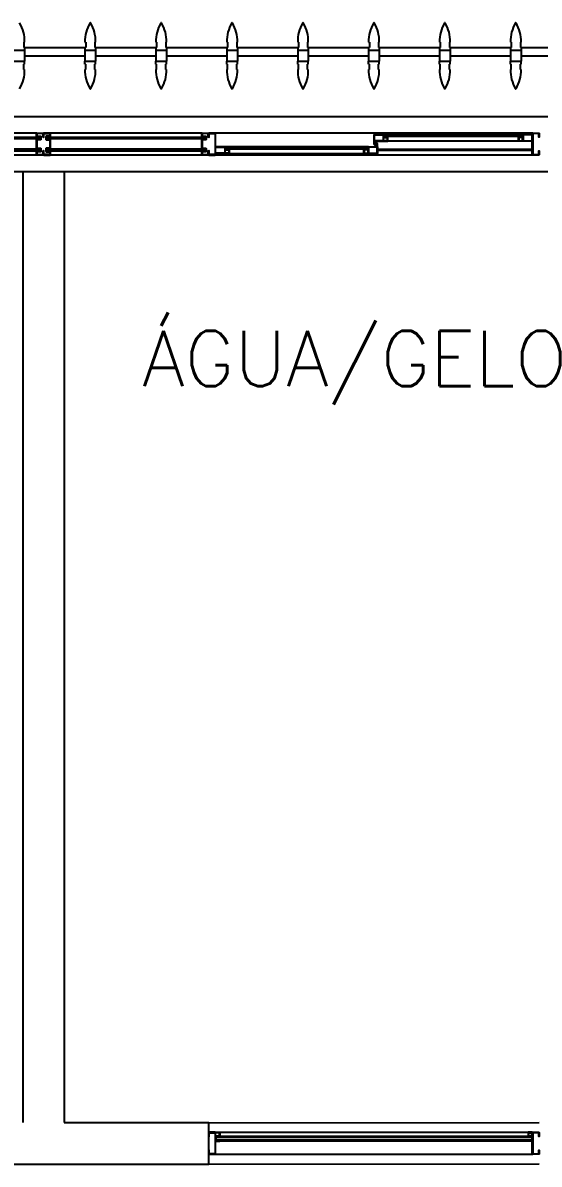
# Model space of a CAD drawing. Header units: millimetres. Extents: x 2686 to 2939, y 1294 to 1441.
# Drawn here: x 2750.421 to 2752.296, y 1434.374 to 1438.515 of the extents above; entities that cross this region are included whole.
import ezdxf

# ---------------------------------------------------------------- set-up
doc = ezdxf.new("R2010")
doc.units = ezdxf.units.MM
for name, color, linetype in [('AR-ALV', 2, 'Continuous'), ('AR-BRISES', 1, 'Continuous'), ('AR-ESQ', 1, 'Continuous'), ('AR-PEITORIL', 1, 'Continuous'), ('BR-PAINEL', 1, 'Continuous'), ('BR-SUPORTE', 1, 'Continuous'), ('DT-ESQ-BAGUETE-C', 1, 'Continuous'), ('DT-ESQ-BAGUETE-V', 1, 'Continuous'), ('DT-ESQ-CHAPA DOBRADA-V', 1, 'Continuous'), ('DT-ESQ-MARCO-V', 1, 'Continuous'), ('DT-ESQ-PERFIL CADEIRA-C', 2, 'Continuous'), ('DT-ESQ-PERFIL CADEIRA-V', 2, 'Continuous'), ('DT-ESQ-PERFIL U SIMPLES-C', 2, 'Continuous'), ('DT-ESQ-PERFIL U-C', 2, 'Continuous'), ('DT-ESQ-PERFIL U-V', 1, 'Continuous'), ('DT-ESQ-VIDRO-C', 2, 'Continuous'), ('DT-ESQ-VIDRO-V', 71, 'Continuous'), ('DT-TXTMOD', 1, 'Continuous'), ('TEXTO', 2, 'Continuous')]:
    doc.layers.add(name, color=color, linetype=linetype)
doc.styles.add('S10', font='simplex.shx', dxfattribs={"height": 0.1})
doc.styles.add('UNB-100', font='simplex.shx', dxfattribs={"height": 0.2})

# ---------------------------------------------------------------- blocks, each defined once
blk = doc.blocks.new('EF19-P')
at = {"layer": 'DT-ESQ-BAGUETE-C', "ltscale": 0.1}
for points in [[(2.61, -0.08), (2.5965, -0.08), (2.5965, -0.0785), (2.6095, -0.0785, 0.414214), (2.61, -0.078), (2.61, -0.067, 0.414214), (2.6095, -0.0665), (2.5965, -0.0665), (2.5965, -0.065), (2.61, -0.065, -0.414214), (2.6115, -0.0665), (2.6115, -0.0785, -0.414214)], [(3.1015, -0.08), (3.115, -0.08), (3.115, -0.0785), (3.102, -0.0785, -0.414214), (3.1015, -0.078), (3.1015, -0.067, -0.414214), (3.102, -0.0665), (3.115, -0.0665), (3.115, -0.065), (3.1015, -0.065, 0.414214), (3.1, -0.0665), (3.1, -0.0785, 0.414214)], [(2.0485, -0.125), (2.035, -0.125), (2.035, -0.1235), (2.048, -0.1235, 0.414214), (2.0485, -0.123), (2.0485, -0.112, 0.414214), (2.048, -0.1115), (2.035, -0.1115), (2.035, -0.11), (2.0485, -0.11, -0.414214), (2.05, -0.1115), (2.05, -0.1235, -0.414214)], [(2.5265, -0.125), (2.54, -0.125), (2.54, -0.1235), (2.527, -0.1235, -0.414214), (2.5265, -0.123), (2.5265, -0.112, -0.414214), (2.527, -0.1115), (2.54, -0.1115), (2.54, -0.11), (2.5265, -0.11, 0.414214), (2.525, -0.1115), (2.525, -0.1235, 0.414214)]]:
    blk.add_lwpolyline(points, format="xyb", close=True, dxfattribs=at)
at = {"layer": 'DT-ESQ-BAGUETE-V', "ltscale": 0.1}
for p, q in [((2.61, -0.065), (3.1015, -0.065)), ((2.0485, -0.11), (2.5265, -0.11))]:
    blk.add_line(p, q, dxfattribs=at)
at = {"layer": 'DT-ESQ-CHAPA DOBRADA-V', "ltscale": 0.1}
for p, q in [((2, -0.077), (2.5615, -0.077)), ((2, -0.08), (2.5615, -0.08))]:
    blk.add_line(p, q, dxfattribs=at)
at = {"layer": 'DT-ESQ-MARCO-V', "ltscale": 0.1}
for p, q in [((3.1985, -0.06), (3.7515, -0.06)), ((3.7985, -0.06), (4.3515, -0.06)), ((3.1985, -0.14), (3.7515, -0.14)), ((3.7985, -0.14), (4.3515, -0.14))]:
    blk.add_line(p, q, dxfattribs=at)
at = {"layer": 'DT-ESQ-PERFIL CADEIRA-C', "ltscale": 0.1}
for p, q in [((2.5635, -0.0885), (2.61, -0.0885)), ((3.15, -0.0885), (3.1015, -0.0885)), ((2, -0.1335), (2.0485, -0.1335)), ((2.573, -0.1335), (2.5265, -0.1335))]:
    blk.add_line(p, q, dxfattribs=at)
for points in [[(2.61, -0.087, -1), (2.61, -0.09), (2.5635, -0.09, -0.414214), (2.5615, -0.088), (2.5615, -0.067, -0.414214), (2.5635, -0.065), (2.595, -0.065, -0.414214), (2.5965, -0.0665), (2.5965, -0.087)], [(2.5965, -0.0885, -0.198913), (2.5954, -0.0881, -0.198913), (2.595, -0.087), (2.595, -0.067, 0.414214), (2.5945, -0.0665), (2.5635, -0.0665, 0.414214), (2.563, -0.067), (2.563, -0.088, 0.414214), (2.5635, -0.0885)], [(3.1015, -0.09), (3.15, -0.09), (3.15, -0.0885), (3.115, -0.0885, 0.198912), (3.1161, -0.0881, 0.198913), (3.1165, -0.087), (3.1165, -0.067, -0.414214), (3.117, -0.0665), (3.15, -0.0665), (3.15, -0.065), (3.1165, -0.065, 0.414214), (3.115, -0.0665), (3.115, -0.0785), (3.115, -0.08), (3.115, -0.087), (3.1015, -0.087, 1)], [(2.0485, -0.135), (2, -0.135), (2, -0.1335), (2.035, -0.1335, -0.198912), (2.0339, -0.1331, -0.198913), (2.0335, -0.132), (2.0335, -0.112, 0.414214), (2.033, -0.1115), (2, -0.1115), (2, -0.11), (2.0335, -0.11, -0.414214), (2.035, -0.1115), (2.035, -0.1235), (2.035, -0.125), (2.035, -0.132), (2.0485, -0.132, -1)], [(2.5265, -0.132, 1), (2.5265, -0.135), (2.573, -0.135, 0.414214), (2.575, -0.133), (2.575, -0.112, 0.414214), (2.573, -0.11), (2.5415, -0.11, 0.414214), (2.54, -0.1115), (2.54, -0.132)], [(2.54, -0.1335, 0.198913), (2.5411, -0.1331, 0.198913), (2.5415, -0.132), (2.5415, -0.112, -0.414214), (2.542, -0.1115), (2.573, -0.1115, -0.414214), (2.5735, -0.112), (2.5735, -0.133, -0.414214), (2.573, -0.1335)]]:
    blk.add_lwpolyline(points, format="xyb", close=True, dxfattribs=at)
at = {"layer": 'DT-ESQ-PERFIL CADEIRA-V', "ltscale": 0.1}
for p, q in [((2.595, -0.09), (3.1015, -0.09)), ((2.0485, -0.135), (2.5265, -0.135))]:
    blk.add_line(p, q, dxfattribs=at)
at = {"layer": 'DT-ESQ-PERFIL U SIMPLES-C', "ltscale": 0.1}
for points in [[(2.5635, -0.102), (2.5715, -0.102), (2.5715, -0.1005), (2.5635, -0.1005, -0.414214), (2.563, -0.1), (2.563, -0.092, -0.414214), (2.5635, -0.0915), (2.5715, -0.0915), (2.5715, -0.09), (2.5635, -0.09, 0.414214), (2.5615, -0.092), (2.5615, -0.1, 0.414214)], [(2.573, -0.098), (2.565, -0.098), (2.565, -0.0995), (2.573, -0.0995, -0.414214), (2.5735, -0.1), (2.5735, -0.108, -0.414214), (2.573, -0.1085), (2.565, -0.1085), (2.565, -0.11), (2.573, -0.11, 0.414214), (2.575, -0.108), (2.575, -0.1, 0.414214)]]:
    blk.add_lwpolyline(points, format="xyb", close=True, dxfattribs=at)
at = {"layer": 'DT-ESQ-PERFIL U-C', "ltscale": 0.1}
for points in [[(1.975, -0.0615, -0.414214), (1.9765, -0.06), (1.9985, -0.06, -0.414214), (2, -0.0615), (2, -0.1385, -0.414214), (1.9985, -0.14), (1.9765, -0.14, -0.414214), (1.975, -0.1385), (1.975, -0.125), (1.9765, -0.125), (1.9765, -0.138, 0.414214), (1.977, -0.1385), (1.998, -0.1385, 0.414214), (1.9985, -0.138), (1.9985, -0.062, 0.414214), (1.998, -0.0615), (1.977, -0.0615, 0.414214), (1.9765, -0.062), (1.9765, -0.075), (1.975, -0.075)], [(3.175, -0.0615, 0.414214), (3.1735, -0.06), (3.1515, -0.06, 0.414214), (3.15, -0.0615), (3.15, -0.1385, 0.414214), (3.1515, -0.14), (3.1735, -0.14, 0.414214), (3.175, -0.1385), (3.175, -0.125), (3.1735, -0.125), (3.1735, -0.138, -0.414214), (3.173, -0.1385), (3.152, -0.1385, -0.414214), (3.1515, -0.138), (3.1515, -0.062, -0.414214), (3.152, -0.0615), (3.173, -0.0615, -0.414214), (3.1735, -0.062), (3.1735, -0.075), (3.175, -0.075)], [(3.2, -0.1285), (3.2, -0.1385, -0.414214), (3.1985, -0.14), (3.1765, -0.14, -0.414214), (3.175, -0.1385), (3.175, -0.125), (3.1765, -0.125), (3.1765, -0.138, 0.414214), (3.177, -0.1385), (3.198, -0.1385, 0.414214), (3.1985, -0.138), (3.1985, -0.1285), (3.1855, -0.1285, -0.414214), (3.184, -0.127), (3.184, -0.117, -0.414214), (3.1855, -0.1155), (3.1985, -0.1155), (3.1985, -0.0845), (3.1855, -0.0845, -0.414214), (3.184, -0.083), (3.184, -0.073, -0.414214), (3.1855, -0.0715), (3.1985, -0.0715), (3.1985, -0.062, 0.414214), (3.198, -0.0615), (3.177, -0.0615, 0.414214), (3.1765, -0.062), (3.1765, -0.075), (3.175, -0.075), (3.175, -0.0615, -0.414214), (3.1765, -0.06), (3.1985, -0.06, -0.414214), (3.2, -0.0615), (3.2, -0.0715, -0.414214), (3.1985, -0.073), (3.1855, -0.073), (3.1855, -0.083), (3.1985, -0.083), (3.1985, -0.083, -0.414214), (3.2, -0.0845), (3.2, -0.1155, -0.414214), (3.1985, -0.117), (3.1985, -0.117), (3.1855, -0.117), (3.1855, -0.127), (3.1985, -0.127, -0.414214)], [(3.75, -0.1285), (3.75, -0.1385, 0.414214), (3.7515, -0.14), (3.7735, -0.14, 0.414214), (3.775, -0.1385), (3.775, -0.125), (3.7735, -0.125), (3.7735, -0.138, -0.414214), (3.773, -0.1385), (3.752, -0.1385, -0.414214), (3.7515, -0.138), (3.7515, -0.1285), (3.7645, -0.1285, 0.414214), (3.766, -0.127), (3.766, -0.117, 0.414214), (3.7645, -0.1155), (3.7515, -0.1155), (3.7515, -0.0845), (3.7645, -0.0845, 0.414214), (3.766, -0.083), (3.766, -0.073, 0.414214), (3.7645, -0.0715), (3.7515, -0.0715), (3.7515, -0.062, -0.414214), (3.752, -0.0615), (3.773, -0.0615, -0.414214), (3.7735, -0.062), (3.7735, -0.075), (3.775, -0.075), (3.775, -0.0615, 0.414214), (3.7735, -0.06), (3.7515, -0.06, 0.414214), (3.75, -0.0615), (3.75, -0.0715, 0.414214), (3.7515, -0.073), (3.7645, -0.073), (3.7645, -0.083), (3.7515, -0.083), (3.7515, -0.083, 0.414214), (3.75, -0.0845), (3.75, -0.1155, 0.414214), (3.7515, -0.117), (3.7515, -0.117), (3.7645, -0.117), (3.7645, -0.127), (3.7515, -0.127, 0.414214)], [(3.8, -0.1285), (3.8, -0.1385, -0.414214), (3.7985, -0.14), (3.7765, -0.14, -0.414214), (3.775, -0.1385), (3.775, -0.125), (3.7765, -0.125), (3.7765, -0.138, 0.414214), (3.777, -0.1385), (3.798, -0.1385, 0.414214), (3.7985, -0.138), (3.7985, -0.1285), (3.7855, -0.1285, -0.414214), (3.784, -0.127), (3.784, -0.117, -0.414214), (3.7855, -0.1155), (3.7985, -0.1155), (3.7985, -0.0845), (3.7855, -0.0845, -0.414214), (3.784, -0.083), (3.784, -0.073, -0.414214), (3.7855, -0.0715), (3.7985, -0.0715), (3.7985, -0.062, 0.414214), (3.798, -0.0615), (3.777, -0.0615, 0.414214), (3.7765, -0.062), (3.7765, -0.075), (3.775, -0.075), (3.775, -0.0615, -0.414214), (3.7765, -0.06), (3.7985, -0.06, -0.414214), (3.8, -0.0615), (3.8, -0.0715, -0.414214), (3.7985, -0.073), (3.7855, -0.073), (3.7855, -0.083), (3.7985, -0.083), (3.7985, -0.083, -0.414214), (3.8, -0.0845), (3.8, -0.1155, -0.414214), (3.7985, -0.117), (3.7985, -0.117), (3.7855, -0.117), (3.7855, -0.127), (3.7985, -0.127, -0.414214)]]:
    blk.add_lwpolyline(points, format="xyb", close=True, dxfattribs=at)
at = {"layer": 'DT-ESQ-PERFIL U-V', "ltscale": 0.1}
for p, q in [((1.9985, -0.06), (3.1515, -0.06)), ((1.9985, -0.14), (3.1515, -0.14))]:
    blk.add_line(p, q, dxfattribs=at)
at = {"layer": 'DT-ESQ-VIDRO-C', "ltscale": 0.1}
for points in [[(3.1125, -0.085), (3.1125, -0.082), (2.599, -0.082), (2.599, -0.085)], [(3.7625, -0.081), (3.7625, -0.075), (3.1875, -0.075), (3.1875, -0.081)], [(4.3625, -0.081), (4.3625, -0.075), (3.7875, -0.075), (3.7875, -0.081)], [(2.038, -0.13), (2.038, -0.127), (2.537, -0.127), (2.537, -0.13)]]:
    blk.add_lwpolyline(points, close=True, dxfattribs=at)
at = {"layer": 'DT-ESQ-VIDRO-V', "ltscale": 0.1}
for points in [[(3.7625, -0.119), (3.7625, -0.125), (3.1875, -0.125), (3.1875, -0.119)], [(4.3625, -0.119), (4.3625, -0.125), (3.7875, -0.125), (3.7875, -0.119)]]:
    blk.add_lwpolyline(points, close=True, dxfattribs=at)
at = {"layer": 'DT-TXTMOD', "ltscale": 0.1, "style": 'S10', "flags": 3}
for tag, p in [('M01', (0.025, -0.28)), ('M02', (0.3253, -0.28)), ('M03', (0.627, -0.28)), ('M04', (0.9288, -0.28)), ('M05', (1.2306, -0.28)), ('M06', (1.5323, -0.28)), ('M07', (1.8341, -0.28)), ('M08', (2.1359, -0.28)), ('M09', (2.4376, -0.28)), ('M10', (2.7394, -0.28)), ('M11', (3.0412, -0.28)), ('M12', (3.3429, -0.28)), ('M13', (3.6447, -0.28)), ('M14', (3.9464, -0.28)), ('M15', (4.2482, -0.28)), ('M16', (4.55, -0.28)), ('M17', (4.8517, -0.28))]:
    blk.add_attdef(tag, p, '', height=0.1, dxfattribs=at)
blk = doc.blocks.new('EF05-P')
at = {"layer": 'DT-ESQ-BAGUETE-C', "ltscale": 0.1}
for points in [[(0.039, -0.05), (0.0255, -0.05), (0.0255, -0.0485), (0.039, -0.0485), (0.039, -0.0365), (0.0255, -0.0365), (0.0255, -0.035), (0.039, -0.035, -0.414214), (0.0405, -0.0365), (0.0405, -0.0485, -0.414214)], [(1.161, -0.05), (1.1745, -0.05), (1.1745, -0.0485), (1.161, -0.0485), (1.161, -0.0365), (1.1745, -0.0365), (1.1745, -0.035), (1.161, -0.035, 0.414214), (1.1595, -0.0365), (1.1595, -0.0485, 0.414214)]]:
    blk.add_lwpolyline(points, format="xyb", close=True, dxfattribs=at)
at = {"layer": 'DT-ESQ-BAGUETE-V', "ltscale": 0.1}
blk.add_line((1.161, -0.05), (0.039, -0.05), dxfattribs=at)
at = {"layer": 'DT-ESQ-CHAPA DOBRADA-V', "ltscale": 0.1}
blk.add_line((1.16, -0.067), (0.04, -0.067), dxfattribs=at)
at = {"layer": 'DT-ESQ-MARCO-V', "ltscale": 0.1}
for p, q in [((0.0235, -0.035), (1.1765, -0.035)), ((0.0235, -0.115), (1.1765, -0.115))]:
    blk.add_line(p, q, dxfattribs=at)
at = {"layer": 'DT-ESQ-PERFIL U-C', "ltscale": 0.1}
for points in [[(0.025, -0.0655), (0.025, -0.0655, 0.414214), (0.0235, -0.067), (0.0235, -0.1135), (0.0015, -0.1135), (0.0015, -0.1), (0, -0.1), (0, -0.1135, 0.414214), (0.0015, -0.115), (0.0235, -0.115, 0.414214), (0.025, -0.1135), (0.025, -0.067), (0.04, -0.067, 1), (0.04, -0.064), (0.025, -0.064), (0.025, -0.0365, 0.414214), (0.0235, -0.035), (0.0015, -0.035, 0.414214), (0, -0.0365), (0, -0.05), (0.0015, -0.05), (0.0015, -0.0365), (0.0235, -0.0365), (0.0235, -0.064, 0.414214), (0.025, -0.0655), (0.04, -0.0655)], [(1.175, -0.0655), (1.175, -0.0655, -0.414214), (1.1765, -0.067), (1.1765, -0.1135), (1.1985, -0.1135), (1.1985, -0.1), (1.2, -0.1), (1.2, -0.1135, -0.414214), (1.1985, -0.115), (1.1765, -0.115, -0.414214), (1.175, -0.1135), (1.175, -0.067), (1.16, -0.067, -1), (1.16, -0.064), (1.175, -0.064), (1.175, -0.0365, -0.414214), (1.1765, -0.035), (1.1985, -0.035, -0.414214), (1.2, -0.0365), (1.2, -0.05), (1.1985, -0.05), (1.1985, -0.0365), (1.1765, -0.0365), (1.1765, -0.064, -0.414214), (1.175, -0.0655), (1.16, -0.0655)]]:
    blk.add_lwpolyline(points, format="xyb", dxfattribs=at)
at = {"layer": 'DT-ESQ-VIDRO-C', "ltscale": 0.1}
blk.add_lwpolyline([(0.027, -0.062), (0.027, -0.052), (1.173, -0.052), (1.173, -0.062)], close=True, dxfattribs=at)
at = {"layer": 'DT-TXTMOD', "ltscale": 0.1, "style": 'S10', "flags": 3}
blk.add_attdef('EF05', (0.05, 0), '', height=0.1, dxfattribs=at)
blk = doc.blocks.new('BR-MODULO8')
at = {"layer": 'BR-PAINEL'}
for p, q in [((-3.8458, 0.27), (-3.8458, 0.25)), ((-3.8433, 0.27), (-3.8458, 0.27)), ((-3.8433, 0.25), (-3.8458, 0.25)), ((-3.8433, 0.25), (-3.8433, 0.24)), ((-3.6242, 0.27), (-3.6217, 0.27)), ((-3.6242, 0.25), (-3.6242, 0.24)), ((-3.6242, 0.25), (-3.6217, 0.25)), ((-3.6217, 0.27), (-3.6217, 0.25)), ((-3.5883, 0.27), (-3.5883, 0.25)), ((-3.5858, 0.27), (-3.5883, 0.27)), ((-3.5858, 0.25), (-3.5883, 0.25)), ((-3.5858, 0.25), (-3.5858, 0.24)), ((-3.3667, 0.27), (-3.3642, 0.27)), ((-3.3667, 0.25), (-3.3667, 0.24)), ((-3.3667, 0.25), (-3.3642, 0.25)), ((-3.3642, 0.27), (-3.3642, 0.25)), ((-3.3308, 0.27), (-3.3308, 0.25)), ((-3.3283, 0.27), (-3.3308, 0.27)), ((-3.3283, 0.25), (-3.3308, 0.25)), ((-3.3283, 0.25), (-3.3283, 0.24)), ((-3.1092, 0.27), (-3.1067, 0.27)), ((-3.1092, 0.25), (-3.1092, 0.24)), ((-3.1092, 0.25), (-3.1067, 0.25)), ((-3.1067, 0.27), (-3.1067, 0.25)), ((-3.0733, 0.27), (-3.0733, 0.25)), ((-3.0708, 0.27), (-3.0733, 0.27)), ((-3.0708, 0.25), (-3.0733, 0.25)), ((-3.0708, 0.25), (-3.0708, 0.24)), ((-2.8517, 0.27), (-2.8492, 0.27)), ((-2.8517, 0.25), (-2.8517, 0.24)), ((-2.8517, 0.25), (-2.8492, 0.25)), ((-2.8492, 0.27), (-2.8492, 0.25)), ((-2.8158, 0.27), (-2.8158, 0.25)), ((-2.8133, 0.27), (-2.8158, 0.27)), ((-2.8133, 0.25), (-2.8158, 0.25)), ((-2.8133, 0.25), (-2.8133, 0.24)), ((-2.5942, 0.27), (-2.5917, 0.27)), ((-2.5942, 0.25), (-2.5942, 0.24)), ((-2.5942, 0.25), (-2.5917, 0.25)), ((-2.5917, 0.27), (-2.5917, 0.25)), ((-2.5583, 0.27), (-2.5583, 0.25)), ((-2.5558, 0.27), (-2.5583, 0.27)), ((-2.5558, 0.25), (-2.5583, 0.25)), ((-2.5558, 0.25), (-2.5558, 0.24)), ((-2.3367, 0.27), (-2.3342, 0.27)), ((-2.3367, 0.25), (-2.3367, 0.24)), ((-2.3367, 0.25), (-2.3342, 0.25)), ((-2.3342, 0.27), (-2.3342, 0.25)), ((-2.3008, 0.27), (-2.3008, 0.25)), ((-2.2983, 0.27), (-2.3008, 0.27)), ((-2.2983, 0.25), (-2.3008, 0.25)), ((-2.2983, 0.25), (-2.2983, 0.24)), ((-2.0792, 0.27), (-2.0767, 0.27)), ((-2.0792, 0.25), (-2.0792, 0.24)), ((-2.0792, 0.25), (-2.0767, 0.25)), ((-2.0767, 0.27), (-2.0767, 0.25)), ((-2.0433, 0.27), (-2.0433, 0.25)), ((-2.0408, 0.27), (-2.0433, 0.27)), ((-2.0408, 0.25), (-2.0433, 0.25)), ((-2.0408, 0.25), (-2.0408, 0.24)), ((-3.8817, 0.24), (-3.8433, 0.24)), ((-3.8433, 0.24), (-3.8433, 0.2)), ((-3.6242, 0.24), (-3.5858, 0.24)), ((-3.6242, 0.24), (-3.6242, 0.2)), ((-3.5858, 0.24), (-3.5858, 0.2)), ((-3.3667, 0.24), (-3.3283, 0.24)), ((-3.3667, 0.24), (-3.3667, 0.2)), ((-3.3283, 0.24), (-3.3283, 0.2)), ((-3.1092, 0.24), (-3.0708, 0.24)), ((-3.1092, 0.24), (-3.1092, 0.2)), ((-3.0708, 0.24), (-3.0708, 0.2)), ((-2.8517, 0.24), (-2.8133, 0.24)), ((-2.8517, 0.24), (-2.8517, 0.2)), ((-2.8133, 0.24), (-2.8133, 0.2)), ((-2.5942, 0.24), (-2.5558, 0.24)), ((-2.5942, 0.24), (-2.5942, 0.2)), ((-2.5558, 0.24), (-2.5558, 0.2)), ((-2.3367, 0.24), (-2.2983, 0.24)), ((-2.3367, 0.24), (-2.3367, 0.2)), ((-2.2983, 0.24), (-2.2983, 0.2)), ((-2.0792, 0.24), (-2.0408, 0.24)), ((-2.0792, 0.24), (-2.0792, 0.2)), ((-2.0408, 0.24), (-2.0408, 0.2)), ((-3.8817, 0.2), (-3.8433, 0.2)), ((-3.8433, 0.19), (-3.8458, 0.19)), ((-3.8458, 0.17), (-3.8458, 0.19)), ((-3.8433, 0.17), (-3.8458, 0.17)), ((-3.8433, 0.19), (-3.8433, 0.2)), ((-3.6242, 0.2), (-3.5858, 0.2)), ((-3.6242, 0.19), (-3.6242, 0.2)), ((-3.6242, 0.19), (-3.6217, 0.19)), ((-3.6242, 0.17), (-3.6217, 0.17)), ((-3.6217, 0.17), (-3.6217, 0.19)), ((-3.5858, 0.19), (-3.5883, 0.19)), ((-3.5883, 0.17), (-3.5883, 0.19)), ((-3.5858, 0.17), (-3.5883, 0.17)), ((-3.5858, 0.19), (-3.5858, 0.2)), ((-3.3667, 0.2), (-3.3283, 0.2)), ((-3.3667, 0.19), (-3.3667, 0.2)), ((-3.3667, 0.19), (-3.3642, 0.19)), ((-3.3667, 0.17), (-3.3642, 0.17)), ((-3.3642, 0.17), (-3.3642, 0.19)), ((-3.3283, 0.19), (-3.3308, 0.19)), ((-3.3308, 0.17), (-3.3308, 0.19)), ((-3.3283, 0.17), (-3.3308, 0.17)), ((-3.3283, 0.19), (-3.3283, 0.2)), ((-3.1092, 0.2), (-3.0708, 0.2)), ((-3.1092, 0.19), (-3.1092, 0.2)), ((-3.1092, 0.19), (-3.1067, 0.19)), ((-3.1092, 0.17), (-3.1067, 0.17)), ((-3.1067, 0.17), (-3.1067, 0.19)), ((-3.0708, 0.19), (-3.0733, 0.19)), ((-3.0733, 0.17), (-3.0733, 0.19)), ((-3.0708, 0.17), (-3.0733, 0.17)), ((-3.0708, 0.19), (-3.0708, 0.2)), ((-2.8517, 0.2), (-2.8133, 0.2)), ((-2.8517, 0.19), (-2.8517, 0.2)), ((-2.8517, 0.19), (-2.8492, 0.19)), ((-2.8517, 0.17), (-2.8492, 0.17)), ((-2.8492, 0.17), (-2.8492, 0.19)), ((-2.8133, 0.19), (-2.8158, 0.19)), ((-2.8158, 0.17), (-2.8158, 0.19)), ((-2.8133, 0.17), (-2.8158, 0.17)), ((-2.8133, 0.19), (-2.8133, 0.2)), ((-2.5942, 0.2), (-2.5558, 0.2)), ((-2.5942, 0.19), (-2.5942, 0.2)), ((-2.5942, 0.19), (-2.5917, 0.19)), ((-2.5942, 0.17), (-2.5917, 0.17)), ((-2.5917, 0.17), (-2.5917, 0.19)), ((-2.5558, 0.19), (-2.5583, 0.19)), ((-2.5583, 0.17), (-2.5583, 0.19)), ((-2.5558, 0.17), (-2.5583, 0.17)), ((-2.5558, 0.19), (-2.5558, 0.2)), ((-2.3367, 0.2), (-2.2983, 0.2)), ((-2.3367, 0.19), (-2.3367, 0.2)), ((-2.3367, 0.19), (-2.3342, 0.19)), ((-2.3367, 0.17), (-2.3342, 0.17)), ((-2.3342, 0.17), (-2.3342, 0.19)), ((-2.2983, 0.19), (-2.3008, 0.19)), ((-2.3008, 0.17), (-2.3008, 0.19)), ((-2.2983, 0.17), (-2.3008, 0.17)), ((-2.2983, 0.19), (-2.2983, 0.2)), ((-2.0792, 0.2), (-2.0408, 0.2)), ((-2.0792, 0.19), (-2.0792, 0.2)), ((-2.0792, 0.19), (-2.0767, 0.19)), ((-2.0792, 0.17), (-2.0767, 0.17)), ((-2.0767, 0.17), (-2.0767, 0.19)), ((-2.0408, 0.19), (-2.0433, 0.19)), ((-2.0433, 0.17), (-2.0433, 0.19)), ((-2.0408, 0.17), (-2.0433, 0.17)), ((-2.0408, 0.19), (-2.0408, 0.2))]:
    blk.add_line(p, q, dxfattribs=at)
for centre, radius, start, end in [((-3.9683, 0.2739), 0.1251, 358.228, 31.5279), ((-3.4992, 0.2739), 0.1251, 148.4721, 181.772), ((-3.605, 0.3387), 0.001, 37.1012, 142.8988), ((-3.7108, 0.2739), 0.1251, 358.228, 31.5279), ((-3.2417, 0.2739), 0.1251, 148.4721, 181.772), ((-3.3475, 0.3387), 0.001, 37.1012, 142.8988), ((-3.4533, 0.2739), 0.1251, 358.228, 31.5279), ((-2.9842, 0.2739), 0.1251, 148.4721, 181.772), ((-3.09, 0.3387), 0.001, 37.1012, 142.8988), ((-3.1958, 0.2739), 0.1251, 358.228, 31.5279), ((-2.7267, 0.2739), 0.1251, 148.4721, 181.772), ((-2.8325, 0.3387), 0.001, 37.1012, 142.8988), ((-2.9383, 0.2739), 0.1251, 358.228, 31.5279), ((-2.4692, 0.2739), 0.1251, 148.4721, 181.772), ((-2.575, 0.3387), 0.001, 37.1012, 142.8988), ((-2.6808, 0.2739), 0.1251, 358.228, 31.5279), ((-2.2117, 0.2739), 0.1251, 148.4721, 181.772), ((-2.3175, 0.3387), 0.001, 37.1012, 142.8988), ((-2.4233, 0.2739), 0.1251, 358.228, 31.5279), ((-1.9542, 0.2739), 0.1251, 148.4721, 181.772), ((-2.06, 0.3387), 0.001, 37.1012, 142.8988), ((-2.1658, 0.2739), 0.1251, 358.228, 31.5279), ((-3.9683, 0.1661), 0.1251, 328.4721, 1.772), ((-3.4992, 0.1661), 0.1251, 178.228, 211.5279), ((-3.7108, 0.1661), 0.1251, 328.4721, 1.772), ((-3.2417, 0.1661), 0.1251, 178.228, 211.5279), ((-3.4533, 0.1661), 0.1251, 328.4721, 1.772), ((-2.9842, 0.1661), 0.1251, 178.228, 211.5279), ((-3.1958, 0.1661), 0.1251, 328.4721, 1.772), ((-2.7267, 0.1661), 0.1251, 178.228, 211.5279), ((-2.9383, 0.1661), 0.1251, 328.4721, 1.772), ((-2.4692, 0.1661), 0.1251, 178.228, 211.5279), ((-2.6808, 0.1661), 0.1251, 328.4721, 1.772), ((-2.2117, 0.1661), 0.1251, 178.228, 211.5279), ((-2.4233, 0.1661), 0.1251, 328.4721, 1.772), ((-1.9542, 0.1661), 0.1251, 178.228, 211.5279), ((-2.1658, 0.1661), 0.1251, 328.4721, 1.772), ((-3.605, 0.1013), 0.001, 217.1012, 322.8988), ((-3.3475, 0.1013), 0.001, 217.1012, 322.8988), ((-3.09, 0.1013), 0.001, 217.1012, 322.8988), ((-2.8325, 0.1013), 0.001, 217.1012, 322.8988), ((-2.575, 0.1013), 0.001, 217.1012, 322.8988), ((-2.3175, 0.1013), 0.001, 217.1012, 322.8988), ((-2.06, 0.1013), 0.001, 217.1012, 322.8988)]:
    blk.add_arc(centre, radius, start, end, dxfattribs=at)
at = {"layer": 'BR-SUPORTE'}
for p, q in [((-3.8433, 0.25), (-3.6217, 0.25)), ((-3.5858, 0.25), (-3.3642, 0.25)), ((-3.3283, 0.25), (-3.1067, 0.25)), ((-3.0708, 0.25), (-2.8492, 0.25)), ((-2.8133, 0.25), (-2.5917, 0.25)), ((-2.5558, 0.25), (-2.3342, 0.25)), ((-2.2983, 0.25), (-2.0767, 0.25)), ((-2.0408, 0.25), (-1.8192, 0.25)), ((-3.8433, 0.22), (-3.6242, 0.22)), ((-3.5858, 0.22), (-3.3667, 0.22)), ((-3.3283, 0.22), (-3.1092, 0.22)), ((-3.0708, 0.22), (-2.8517, 0.22)), ((-2.8133, 0.22), (-2.5942, 0.22)), ((-2.5558, 0.22), (-2.3367, 0.22)), ((-2.2983, 0.22), (-2.0792, 0.22)), ((-2.0408, 0.22), (-1.8217, 0.22))]:
    blk.add_line(p, q, dxfattribs=at)

msp = doc.modelspace()

# ---------------------------------------------------------------- linework, layer by layer
at = {"layer": 'AR-ALV'}
for p, q in [((2750.4207, 1437.9749), (2750.4207, 1434.5249)), ((2750.4207, 1437.9749), (2750.5707, 1437.9749)), ((2750.5707, 1437.9749), (2750.5707, 1434.5249)), ((2750.5707, 1434.5249), (2751.0957, 1434.5249)), ((2751.0957, 1434.3742), (2751.0957, 1434.5249)), ((2748.5207, 1434.3749), (2751.0957, 1434.3742))]:
    msp.add_line(p, q, dxfattribs=at)
at = {"layer": 'AR-PEITORIL'}
for p, q in [((2749.1207, 1438.1749), (2754.2707, 1438.1749)), ((2749.1207, 1437.9749), (2754.2707, 1437.9749)), ((2751.0956, 1434.5242), (2752.2956, 1434.5249)), ((2751.0957, 1434.3742), (2752.2957, 1434.3749))]:
    msp.add_line(p, q, dxfattribs=at)

# ---------------------------------------------------------------- block references
at = {"layer": 'AR-BRISES'}
msp.add_blockref('BR-MODULO8', (2754.2707, 1438.1749), dxfattribs=at)
at = {"layer": 'AR-ESQ', "rotation": 180}
msp.add_blockref('EF19-P', (2754.2707, 1437.9749), dxfattribs=at)
at = {"layer": 'AR-ESQ'}
msp.add_blockref('EF05-P', (2751.0957, 1434.5249), dxfattribs=at)

# ---------------------------------------------------------------- texts
at = {"layer": 'TEXTO', "style": 'UNB-100'}
msp.add_text('ÁGUA/GELO', height=0.2, dxfattribs=at).set_placement((2750.8543, 1437.1969))

doc.saveas('drawing.dxf')
